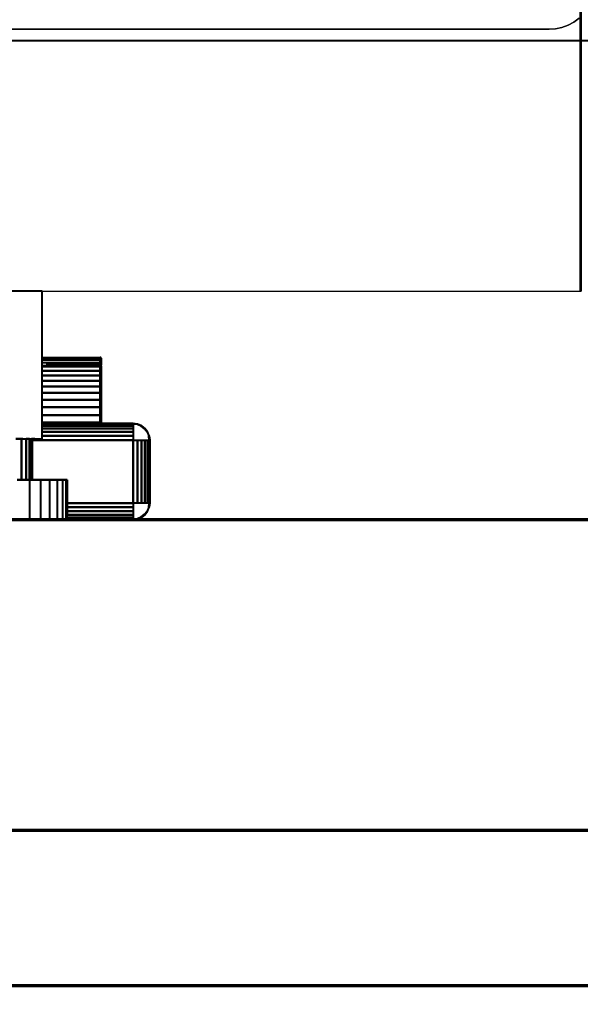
# Model space of a CAD drawing. Header units: centimetres. Extents: x -48696 to 156237, y -5617 to 29024.
# Drawn here: x 80971.49 to 80989.57, y 14740.36 to 14771.67 of the extents above; entities that cross this region are included whole.
import ezdxf

# ---------------------------------------------------------------- set-up
doc = ezdxf.new("R2010")
doc.units = ezdxf.units.CM
doc.layers.add('Moveis', color=1, linetype='Continuous', lineweight=9)
doc.layers.add('Parede Baixa', color=5, linetype='Continuous', lineweight=50)
doc.layers.add('Piso', color=55, linetype='Continuous')
doc.styles.add('Valéria', font='romantic.ttf', dxfattribs={"height": 10})
doc.dimstyles.new('Cota - 50', dxfattribs={"dimtxt": 10, "dimasz": 5, "dimexe": 10, "dimexo": 20, "dimgap": 5, "dimtad": 1, "dimtxsty": 'Valéria', "dimblk": 'DOT', "dimcen": 0, "dimclrd": 12, "dimclre": 12, "dimclrt": 2, "dimazin": 2, "dimtfac": 1, "dimtix": 1, "dimtmove": 0, "dimatfit": 3, "dimldrblk": 'DOT', "dimfxl": 1, "dimarcsym": 0})

# ---------------------------------------------------------------- blocks, each defined once
blk = doc.blocks.new('_Dot')
at = {"color": 0, "linetype": 'ByBlock', "lineweight": -2}
blk.add_line((-0.5, 0), (-1, 0), dxfattribs=at)
at = {"color": 0, "linetype": 'ByBlock', "const_width": 0.5}
blk.add_lwpolyline([(-0.25, 0, 1), (0.25, 0, 1)], format="xyb", close=True, dxfattribs=at)
blk = doc.blocks.new('*D1386')
at = {"color": 12, "lineweight": -2, "transparency": 16777216}
for p, q in [((80847.962, 14775.636), (80847.962, 14780.982)), ((81097.962, 14775.489), (81097.962, 14780.982)), ((81092.962, 14770.982), (80852.962, 14770.982))]:
    blk.add_line(p, q, dxfattribs=at)
at = {"layer": 'Defpoints', "color": 0, "transparency": 16777216}
for p in [(80847.962, 14770.982), (80847.962, 14755.636), (81097.962, 14755.489)]:
    blk.add_point(p, dxfattribs=at)
at = {"color": 12, "lineweight": -2, "transparency": 16777216, "xscale": 5, "yscale": 5, "zscale": 5, "rotation": 180}
blk.add_blockref('_Dot', (80847.962, 14770.982), dxfattribs=at)
at = {"color": 12, "lineweight": -2, "transparency": 16777216, "xscale": 5, "yscale": 5, "zscale": 5}
blk.add_blockref('_Dot', (81097.962, 14770.982), dxfattribs=at)
at = {"color": 2, "transparency": 16777216, "insert": (80972.962, 14781.174), "char_height": 10, "attachment_point": 5, "style": 'Valéria'}
blk.add_mtext('250', dxfattribs=at)

msp = doc.modelspace()

# ---------------------------------------------------------------- hatches: boundary and pattern name
at = {"layer": 'Piso'}
h = msp.add_hatch(dxfattribs=at)
h.set_pattern_fill('ANSI37', color=256, scale=13.333333, angle=-45)
h.set_pattern_definition([(360, (62677.845, -3837.59), (3e-14, 42.33333), []), (90, (62677.845, -3837.59), (-42.33333, 3e-14), [])])
edge = h.paths.add_edge_path()
edge.add_line((81011.18426, 14755.41958), (81011.05505, 14915.56005))
edge.add_line((81011.05505, 14915.56005), (80949.55517, 14915.63067))
edge.add_line((80949.55517, 14915.63067), (80949.55284, 14913.60255))
edge.add_line((80949.55284, 14913.60255), (80941.52877, 14913.61176))
edge.add_line((80941.52877, 14913.61176), (80941.55859, 14918.61173))
edge.add_line((80941.55859, 14918.61173), (80860.0586, 14918.65616))
edge.add_line((80860.0586, 14918.65616), (80859.5586, 14918.65673))
edge.add_line((80859.5586, 14918.65673), (80859.55516, 14915.65673))
edge.add_line((80859.55516, 14915.65673), (80862.55515, 14915.65329))
edge.add_line((80862.55515, 14915.65329), (80862.47191, 14843.15334))
edge.add_line((80862.47191, 14843.15334), (80865.9719, 14843.14932))
edge.add_line((80865.9719, 14843.14932), (80866.05884, 14846.17011))
edge.add_line((80866.05884, 14846.17011), (80871.70784, 14846.17011))
edge.add_line((80871.70784, 14846.17011), (80871.70784, 14838.18308))
edge.add_line((80871.70784, 14838.18308), (80871.23363, 14837.83797))
edge.add_line((80871.23363, 14837.83797), (80865.78543, 14837.83797))
edge.add_line((80865.78543, 14837.83797), (80865.96903, 14840.64932))
edge.add_line((80865.96903, 14840.64932), (80862.46903, 14840.64932))
edge.add_line((80862.46903, 14840.64932), (80862.55515, 14836.65329))
edge.add_line((80862.55515, 14836.65329), (80859.46444, 14836.65679))
edge.add_line((80859.46444, 14836.65679), (80859.46904, 14840.65678))
edge.add_line((80859.46904, 14840.65678), (80855.96904, 14840.6608))
edge.add_line((80855.96904, 14840.6608), (80855.97906, 14837.91937))
edge.add_line((80855.97906, 14837.91937), (80852.96617, 14838.16425))
edge.add_line((80852.96617, 14838.16425), (80850.33744, 14838.16425))
edge.add_line((80850.33744, 14838.16425), (80850.33744, 14845.89577))
edge.add_line((80850.33744, 14845.89577), (80852.97478, 14845.66424))
edge.add_line((80852.97478, 14845.66424), (80856.21928, 14845.66424))
edge.add_line((80856.21928, 14845.66424), (80855.97191, 14843.1608))
edge.add_line((80855.97191, 14843.1608), (80859.47191, 14843.15678))
edge.add_line((80859.47191, 14843.15678), (80859.55286, 14913.65673))
edge.add_line((80859.55286, 14913.65673), (80849.55287, 14913.66822))
edge.add_line((80849.55287, 14913.66822), (80849.55403, 14915.66398))
edge.add_line((80849.55403, 14915.66398), (80848.05516, 14915.66485))
edge.add_line((80848.05516, 14915.66485), (80848.0074, 14805.7387))
edge.add_line((80848.0074, 14805.7387), (80928.61248, 14805.69169))
edge.add_line((80928.61248, 14805.69169), (80928.61248, 14759.78992))
edge.add_line((80928.61248, 14759.78992), (80930.55502, 14759.87731))
edge.add_line((80930.55502, 14759.87731), (80931.29921, 14761.51204))
edge.add_line((80931.29921, 14761.51204), (80949.10312, 14761.28085))
edge.add_line((80949.10312, 14761.28085), (80949.05029, 14757.21187))
edge.add_line((80949.05029, 14757.21187), (80944.46573, 14758.21342))
edge.add_line((80944.46573, 14758.21342), (80932.94019, 14759.78992))
edge.add_line((80932.94019, 14759.78992), (80932.94019, 14755.58615))
edge.add_line((80932.94019, 14755.58615), (80963.7632, 14755.56818))
edge.add_line((80963.7632, 14755.56818), (80963.7632, 14759.978))
edge.add_line((80963.7632, 14759.978), (80966.04628, 14759.978))
edge.add_line((80966.04628, 14759.978), (80966.04628, 14762.92396))
edge.add_line((80966.04628, 14762.92396), (80950.63076, 14762.92396))
edge.add_line((80950.63076, 14762.92396), (80948.98564, 14814.56772))
edge.add_line((80948.98564, 14814.56772), (80954.2596, 14820.38921))
edge.add_line((80954.2596, 14820.38921), (80962.50856, 14822.14903))
edge.add_line((80962.50856, 14822.14903), (80988.33734, 14822.14903))
edge.add_line((80988.33734, 14822.14903), (80992.259, 14809.01709))
edge.add_line((80992.259, 14809.01709), (80989.58891, 14762.92396))
edge.add_line((80989.58891, 14762.92396), (80972.21973, 14762.92396))
edge.add_line((80972.21973, 14762.92396), (80972.31723, 14760.78732))
edge.add_line((80972.31723, 14760.78732), (80974.21123, 14760.76883))
edge.add_line((80974.21123, 14760.76883), (80974.19062, 14758.6573))
edge.add_line((80974.19062, 14758.6573), (80976.81968, 14758.63912))
edge.add_line((80976.81968, 14758.63912), (80976.02096, 14755.56103))
edge.add_line((80976.02096, 14755.56103), (80995.66502, 14755.54957))
edge.add_line((80995.66502, 14755.54957), (80995.66789, 14760.47984))
edge.add_line((80995.66789, 14760.47984), (80994.64805, 14760.48044))
edge.add_line((80994.64805, 14760.48044), (80995.23687, 14762.62289))
edge.add_line((80995.23687, 14762.62289), (81002.24752, 14765.30174))
edge.add_line((81002.24752, 14765.30174), (81009.28434, 14765.30174))
edge.add_line((81009.28434, 14765.30174), (81009.27865, 14755.54163))
edge.add_line((81009.27865, 14755.54163), (81011.18417, 14755.54052))

# ---------------------------------------------------------------- linework, layer by layer
at = {"layer": 'Moveis'}
for p, q in [((80989.54204, 14805.98092), (80989.54204, 14762.92396)), ((80989.34727, 14771.58202), (80989.16183, 14771.48354)), ((80989.34727, 14771.58202), (80989.51722, 14771.70533)), ((80951.89919, 14771.35355), (80988.54964, 14771.35355)), ((80988.7591, 14771.36818), (80988.54964, 14771.35355)), ((80988.7591, 14771.36818), (80988.9645, 14771.41179)), ((80988.9645, 14771.41179), (80989.16183, 14771.48354)), ((80950.58389, 14762.92396), (80989.58891, 14762.92396))]:
    msp.add_line(p, q, dxfattribs=at)
for points, invisible_edges in [([(80989.54204, 14762.92396), (80989.51722, 14771.70533), (80989.54204, 14805.98092)], 3), ([(80989.58891, 14762.92396), (80989.54204, 14805.98092), (80989.58891, 14805.98128)], 3), ([(80989.51722, 14771.70533), (80951.02469, 14771.63333), (80950.79181, 14771.83862)], 13), ([(80989.34727, 14771.58202), (80951.02469, 14771.63333), (80989.51722, 14771.70533)], 3), ([(80989.16183, 14771.48354), (80951.29471, 14771.48014), (80951.02469, 14771.63333)], 13), ([(80989.16183, 14771.48354), (80951.02469, 14771.63333), (80989.34727, 14771.58202)], 3), ([(80989.34727, 14771.58202), (80989.54204, 14762.92396), (80989.16183, 14771.48354)], 3), ([(80989.51722, 14771.70533), (80989.54204, 14762.92396), (80989.34727, 14771.58202)], 3), ([(80988.9645, 14771.41179), (80951.29471, 14771.48014), (80989.16183, 14771.48354)], 3), ([(80988.9645, 14771.41179), (80951.5904, 14771.38554), (80951.29471, 14771.48014)], 13), ([(80988.7591, 14771.36818), (80951.5904, 14771.38554), (80988.9645, 14771.41179)], 3), ([(80951.5904, 14771.38554), (80988.54964, 14771.35355), (80951.89919, 14771.35355)], 1), ([(80988.54964, 14771.35355), (80951.5904, 14771.38554), (80988.7591, 14771.36818)], 3), ([(80988.54964, 14771.35355), (80970.50487, 14763.81996), (80951.89919, 14771.35355)], 3), ([(80989.16183, 14771.48354), (80970.50487, 14763.81996), (80988.9645, 14771.41179)], 3), ([(80988.9645, 14771.41179), (80970.50487, 14763.81996), (80988.7591, 14771.36818)], 3), ([(80988.7591, 14771.36818), (80970.50487, 14763.81996), (80988.54964, 14771.35355)], 3)]:
    msp.add_3dface(points, dxfattribs=dict(at, invisible_edges=invisible_edges))
at = {"layer": 'Parede Baixa'}
for p, q in [((80847.96182, 14755.63572), (81313.18862, 14755.36437)), ((80343.58309, 14745.9299), (81313.18571, 14745.36437)), ((80343.58412, 14740.9299), (81313.18426, 14740.36437))]:
    msp.add_line(p, q, dxfattribs=at)
at = {"layer": 'Piso'}
for p, q in [((80972.21973, 14762.92396), (80967.95307, 14762.92396)), ((80972.21973, 14760.78732), (80972.21973, 14762.92396)), ((80972.21973, 14760.78732), (80972.27815, 14760.78732)), ((80972.21973, 14760.70901), (80972.21973, 14760.78732)), ((80972.21973, 14760.60969), (80972.21973, 14760.70901)), ((80972.21973, 14760.56238), (80972.21973, 14760.60969)), ((80972.27815, 14760.78732), (80972.3563, 14760.78732)), ((80972.3563, 14760.78732), (80972.38257, 14760.78732)), ((80972.38257, 14760.78732), (80974.08894, 14760.78732)), ((80972.38257, 14760.56238), (80972.38257, 14760.60969)), ((80974.08894, 14760.78732), (80974.09694, 14760.78611)), ((80974.08894, 14760.7598), (80974.08894, 14760.78732)), ((80974.08894, 14760.7598), (80974.09723, 14760.75969)), ((80974.10494, 14760.78319), (80974.09694, 14760.78611)), ((80974.09723, 14760.75969), (80974.10494, 14760.75936)), ((80974.11157, 14760.77829), (80974.10494, 14760.78319)), ((80974.10494, 14760.75936), (80974.11157, 14760.75883)), ((80974.11666, 14760.77191), (80974.11157, 14760.77829)), ((80974.11157, 14760.75883), (80974.11666, 14760.75815)), ((80974.11985, 14760.76447), (80974.11666, 14760.77191)), ((80974.11666, 14760.75815), (80974.12094, 14760.7565)), ((80974.12094, 14760.7565), (80974.11985, 14760.76447)), ((80974.12094, 14760.7565), (80974.12094, 14760.57796)), ((80972.21973, 14760.5563), (80972.21973, 14760.56238)), ((80972.21973, 14760.52953), (80972.21973, 14760.5563)), ((80972.21973, 14760.52953), (80972.27815, 14760.52953)), ((80972.21973, 14760.49273), (80972.21973, 14760.52953)), ((80972.21973, 14760.35816), (80972.21973, 14760.49273)), ((80972.21973, 14760.20607), (80972.21973, 14760.35816)), ((80972.27815, 14760.52953), (80972.3563, 14760.52953)), ((80972.3563, 14760.52953), (80972.38257, 14760.52953)), ((80972.38257, 14760.52953), (80972.38257, 14760.5563)), ((80972.38257, 14760.52953), (80974.08894, 14760.52953)), ((80974.08894, 14760.5667), (80974.09723, 14760.56788)), ((80974.08894, 14760.56238), (80974.08894, 14760.5667)), ((80974.08894, 14760.5563), (80974.08894, 14760.56238)), ((80974.08894, 14760.52953), (80974.08894, 14760.5563)), ((80974.09723, 14760.53226), (80974.08894, 14760.52953)), ((80974.09723, 14760.52843), (80974.08894, 14760.52953)), ((80974.08894, 14760.50176), (80974.09723, 14760.5016)), ((80974.09723, 14760.56788), (80974.10494, 14760.56465)), ((80974.10494, 14760.53272), (80974.09723, 14760.53226)), ((80974.10494, 14760.5252), (80974.09723, 14760.52843)), ((80974.09723, 14760.5016), (80974.10494, 14760.50115)), ((80974.10494, 14760.56465), (80974.11157, 14760.55952)), ((80974.11157, 14760.53344), (80974.10494, 14760.53272)), ((80974.11157, 14760.52006), (80974.10494, 14760.5252)), ((80974.10494, 14760.50115), (80974.11157, 14760.50043)), ((80974.11157, 14760.55952), (80974.11666, 14760.55282)), ((80974.11666, 14760.53439), (80974.11157, 14760.53344)), ((80974.11666, 14760.51337), (80974.11157, 14760.52006)), ((80974.11157, 14760.50043), (80974.11666, 14760.49948)), ((80974.11666, 14760.55282), (80974.12094, 14760.57796)), ((80974.11666, 14760.55282), (80974.11985, 14760.54503)), ((80974.12094, 14760.53666), (80974.11666, 14760.53439)), ((80974.11666, 14760.51337), (80974.11666, 14760.53439)), ((80974.11985, 14760.50557), (80974.11666, 14760.51337)), ((80974.11666, 14760.49948), (80974.11985, 14760.50557)), ((80974.11666, 14760.49948), (80974.12094, 14760.49721)), ((80974.11985, 14760.54503), (80974.12094, 14760.53666)), ((80974.12094, 14758.69033), (80974.12094, 14760.49721)), ((80972.21973, 14760.0365), (80972.21973, 14760.20607)), ((80972.21973, 14759.84956), (80972.21973, 14760.0365)), ((80972.21973, 14759.64531), (80972.21973, 14759.84956)), ((80972.21973, 14759.42385), (80972.21973, 14759.64531)), ((80972.21973, 14759.18529), (80972.21973, 14759.42385)), ((80972.21973, 14758.92973), (80972.21973, 14759.18529)), ((80972.21973, 14758.6893), (80972.21973, 14758.92973)), ((80972.21973, 14758.6733), (80972.21973, 14758.6893)), ((80972.21973, 14758.66667), (80972.21973, 14758.6733)), ((80972.21973, 14758.6573), (80972.21973, 14758.66667)), ((80972.21973, 14758.6573), (80972.27815, 14758.6573)), ((80972.21973, 14758.63912), (80972.21973, 14758.6573)), ((80972.21973, 14758.58584), (80972.21973, 14758.63912)), ((80972.21973, 14758.50109), (80972.21973, 14758.58584)), ((80972.21973, 14758.39063), (80972.21973, 14758.50109)), ((80972.27815, 14758.6573), (80972.3563, 14758.6573)), ((80972.3563, 14758.6573), (80972.38257, 14758.6573)), ((80972.38257, 14758.6733), (80972.38257, 14758.6893)), ((80972.38257, 14758.6573), (80972.38257, 14758.66667)), ((80972.38257, 14758.6573), (80974.08894, 14758.66158)), ((80972.38257, 14758.63912), (80972.38257, 14758.6573)), ((80972.38257, 14758.6573), (80974.08894, 14758.6573)), ((80974.08894, 14758.6733), (80974.08894, 14758.6893)), ((80974.08894, 14758.6893), (80974.11666, 14758.6893)), ((80974.09723, 14758.67436), (80974.08894, 14758.6733)), ((80974.08894, 14758.66667), (80974.08894, 14758.6733)), ((80974.08894, 14758.66667), (80974.08894, 14758.66158)), ((80974.08894, 14758.66158), (80974.09723, 14758.66267)), ((80974.08894, 14758.66158), (80974.08894, 14758.6573)), ((80974.08894, 14758.6573), (80974.09723, 14758.65839)), ((80974.09723, 14758.67436), (80974.09723, 14758.66267)), ((80974.09723, 14758.66267), (80974.10494, 14758.66158)), ((80974.09723, 14758.65839), (80974.10494, 14758.66158)), ((80974.10494, 14758.66158), (80974.11157, 14758.66667)), ((80974.10494, 14758.66158), (80974.12094, 14758.6573)), ((80974.11157, 14758.66667), (80974.11666, 14758.6733)), ((80974.11666, 14758.6893), (80974.12094, 14758.69033)), ((80974.11666, 14758.6733), (80974.11985, 14758.68101)), ((80974.11985, 14758.68101), (80974.12094, 14758.69033)), ((80974.12094, 14758.63912), (80974.12094, 14758.6573)), ((80974.12094, 14758.6573), (80974.33428, 14758.6573)), ((80974.33428, 14758.6573), (80974.33428, 14758.63912)), ((80975.15307, 14758.6573), (80974.33428, 14758.6573)), ((80975.15307, 14758.6573), (80975.2911, 14758.63912)), ((80975.2911, 14758.63912), (80975.41973, 14758.58584)), ((80975.41973, 14758.58584), (80975.53019, 14758.50109)), ((80975.53019, 14758.50109), (80975.61495, 14758.39063)), ((80971.36862, 14758.16663), (80971.55342, 14758.16663)), ((80971.55342, 14758.16663), (80971.59489, 14758.16663)), ((80971.59489, 14758.16663), (80971.70209, 14758.16663)), ((80971.70209, 14758.16663), (80971.81098, 14758.16663)), ((80971.81098, 14758.16663), (80971.87741, 14758.16663)), ((80971.87741, 14758.16663), (80971.89973, 14758.16663)), ((80971.89973, 14758.12396), (80971.89973, 14758.16663)), ((80971.89973, 14758.16663), (80971.98721, 14758.16663)), ((80971.89973, 14756.84396), (80971.89973, 14758.12396)), ((80971.98721, 14758.16663), (80972.11532, 14758.16663)), ((80972.11532, 14758.16663), (80972.19347, 14758.16663)), ((80972.19347, 14758.16663), (80972.21973, 14758.16663)), ((80972.21973, 14758.262), (80972.21973, 14758.39063)), ((80972.21973, 14758.16663), (80972.21973, 14758.262)), ((80975.66823, 14758.262), (80975.61495, 14758.39063)), ((80975.66823, 14758.262), (80975.6864, 14758.12396)), ((80975.6864, 14758.12396), (80975.6864, 14756.0973)), ((80971.55342, 14756.84396), (80971.4181, 14756.84396)), ((80971.70209, 14756.84396), (80971.55342, 14756.84396)), ((80971.81098, 14756.84396), (80971.70209, 14756.84396)), ((80971.87741, 14756.84396), (80971.81098, 14756.84396)), ((80971.89973, 14756.84396), (80971.87741, 14756.84396)), ((80972.16058, 14756.84396), (80971.89973, 14756.84396)), ((80972.45951, 14756.84396), (80972.16058, 14756.84396)), ((80972.70002, 14756.84396), (80972.45951, 14756.84396)), ((80972.87616, 14756.84396), (80972.70002, 14756.84396)), ((80972.98362, 14756.84396), (80972.87616, 14756.84396)), ((80973.01973, 14756.84396), (80972.98362, 14756.84396)), ((80973.01973, 14756.0973), (80973.01973, 14756.84396)), ((80973.01973, 14755.95926), (80973.01973, 14756.0973)), ((80973.01973, 14755.83063), (80973.01973, 14755.95926)), ((80975.61495, 14755.83063), (80975.66823, 14755.95926)), ((80975.66823, 14755.95926), (80975.6864, 14756.0973)), ((80973.01973, 14755.72017), (80973.01973, 14755.83063)), ((80975.2911, 14755.58214), (80975.41973, 14755.63542)), ((80975.41973, 14755.63542), (80975.53019, 14755.72017)), ((80975.53019, 14755.72017), (80975.61495, 14755.83063))]:
    msp.add_line(p, q, dxfattribs=at)
for points, invisible_edges in [([(80971.36862, 14758.16663), (80971.34034, 14763.60663), (80971.55342, 14758.16663)], 3), ([(80971.55342, 14758.16663), (80971.34034, 14763.60663), (80971.59489, 14758.16663)], 3), ([(80971.70209, 14758.16663), (80971.59489, 14763.60663), (80971.81098, 14758.16663)], 3), ([(80971.87741, 14758.16663), (80971.8123, 14763.60663), (80971.89973, 14758.16663)], 3), ([(80971.89973, 14758.16663), (80971.8123, 14763.60663), (80971.98721, 14758.16663)], 3), ([(80994.324, 14761.04074), (80974.09694, 14760.78611), (80974.08894, 14760.78732)], 13), ([(80994.324, 14761.04074), (80974.09694, 14760.78611), (80974.08894, 14760.78732)], 13), ([(80994.324, 14761.04074), (80974.09694, 14760.78611), (80974.08894, 14760.78732)], 13), ([(80994.324, 14761.04074), (80974.09694, 14760.78611), (80974.08894, 14760.78732)], 13), ([(80994.324, 14761.04074), (80974.09694, 14760.78611), (80974.08894, 14760.78732)], 13), ([(80994.324, 14761.04074), (80974.10494, 14760.78319), (80974.09694, 14760.78611)], 13), ([(80994.324, 14761.04074), (80974.10494, 14760.78319), (80974.09694, 14760.78611)], 13), ([(80994.324, 14761.04074), (80974.10494, 14760.78319), (80974.09694, 14760.78611)], 13), ([(80994.324, 14761.04074), (80974.10494, 14760.78319), (80974.09694, 14760.78611)], 13), ([(80994.324, 14761.04074), (80974.10494, 14760.78319), (80974.09694, 14760.78611)], 13), ([(80972.21973, 14760.78732), (80974.08894, 14760.70901), (80972.21973, 14760.70901)], 1), ([(80974.08894, 14760.70901), (80972.21973, 14760.78732), (80974.08894, 14760.7598)], 3), ([(80974.08894, 14760.7598), (80972.21973, 14760.78732), (80974.08894, 14760.78732)], 3), ([(80974.08894, 14760.78732), (80972.21973, 14760.78732), (80972.27815, 14760.78732)], 13), ([(80972.21973, 14760.70901), (80972.27815, 14760.60969), (80972.21973, 14760.60969)], 1), ([(80972.27815, 14760.60969), (80972.21973, 14760.70901), (80972.3563, 14760.60969)], 3), ([(80972.3563, 14760.60969), (80972.21973, 14760.70901), (80972.38257, 14760.60969)], 3), ([(80972.38257, 14760.60969), (80972.21973, 14760.70901), (80974.08894, 14760.60969)], 3), ([(80974.08894, 14760.60969), (80972.21973, 14760.70901), (80974.08894, 14760.70901)], 1), ([(80974.08894, 14760.78732), (80972.27815, 14760.78732), (80972.3563, 14760.78732)], 13), ([(80974.08894, 14760.78732), (80972.3563, 14760.78732), (80972.38257, 14760.78732)], 1), ([(80972.38257, 14760.60969), (80974.08894, 14760.56238), (80972.38257, 14760.56238)], 1), ([(80974.08894, 14760.56238), (80972.38257, 14760.60969), (80974.08894, 14760.5667)], 3), ([(80974.08894, 14760.5667), (80972.38257, 14760.60969), (80974.09723, 14760.56788)], 3), ([(80974.12094, 14760.57796), (80972.38257, 14760.60969), (80974.08894, 14760.60969)], 13), ([(80974.12094, 14760.7565), (80974.08894, 14760.70901), (80974.08894, 14760.7598)], 13), ([(80974.12094, 14760.7565), (80974.08894, 14760.7598), (80974.11666, 14760.75815)], 3), ([(80974.11666, 14760.75815), (80974.08894, 14760.7598), (80974.11157, 14760.75883)], 3), ([(80974.11157, 14760.75883), (80974.08894, 14760.7598), (80974.10494, 14760.75936)], 3), ([(80974.10494, 14760.75936), (80974.08894, 14760.7598), (80974.09723, 14760.75969)], 1), ([(80974.12094, 14760.57796), (80974.08894, 14760.60969), (80974.12094, 14760.7565)], 3), ([(80974.12094, 14760.7565), (80974.08894, 14760.60969), (80974.08894, 14760.70901)], 13), ([(80994.37399, 14760.78204), (80974.11157, 14760.77829), (80974.10494, 14760.78319)], 13), ([(80994.37399, 14760.78204), (80974.11157, 14760.77829), (80974.10494, 14760.78319)], 13), ([(80994.37399, 14760.78204), (80974.11157, 14760.77829), (80974.10494, 14760.78319)], 13), ([(80994.37399, 14760.78204), (80974.11157, 14760.77829), (80974.10494, 14760.78319)], 13), ([(80994.37399, 14760.78204), (80974.11157, 14760.77829), (80974.10494, 14760.78319)], 13), ([(80994.37399, 14760.78204), (80974.11666, 14760.77191), (80974.11157, 14760.77829)], 13), ([(80994.37399, 14760.78204), (80974.11666, 14760.77191), (80974.11157, 14760.77829)], 13), ([(80994.37399, 14760.78204), (80974.11666, 14760.77191), (80974.11157, 14760.77829)], 13), ([(80994.37399, 14760.78204), (80974.11666, 14760.77191), (80974.11157, 14760.77829)], 13), ([(80994.37399, 14760.78204), (80974.11666, 14760.77191), (80974.11157, 14760.77829)], 13), ([(80994.37399, 14760.78204), (80974.11985, 14760.76447), (80974.11666, 14760.77191)], 13), ([(80994.37399, 14760.78204), (80974.11985, 14760.76447), (80974.11666, 14760.77191)], 13), ([(80994.37399, 14760.78204), (80974.11985, 14760.76447), (80974.11666, 14760.77191)], 13), ([(80994.37399, 14760.78204), (80974.11985, 14760.76447), (80974.11666, 14760.77191)], 13), ([(80994.37399, 14760.78204), (80974.11985, 14760.76447), (80974.11666, 14760.77191)], 13), ([(80994.37399, 14760.78204), (80974.12094, 14760.7565), (80974.11985, 14760.76447)], 13), ([(80994.37399, 14760.78204), (80974.12094, 14760.7565), (80974.11985, 14760.76447)], 13), ([(80994.37399, 14760.78204), (80974.12094, 14760.7565), (80974.11985, 14760.76447)], 13), ([(80994.37399, 14760.78204), (80974.12094, 14760.7565), (80974.11985, 14760.76447)], 13), ([(80994.37399, 14760.78204), (80974.12094, 14760.7565), (80974.11985, 14760.76447)], 13), ([(80994.37399, 14760.78204), (80974.12094, 14760.57796), (80974.12094, 14760.7565)], 13), ([(80994.37399, 14760.78204), (80974.12094, 14760.57796), (80974.12094, 14760.7565)], 13), ([(80994.37399, 14760.78204), (80974.12094, 14760.57796), (80974.12094, 14760.7565)], 13), ([(80994.37399, 14760.78204), (80974.12094, 14760.57796), (80974.12094, 14760.7565)], 13), ([(80994.37399, 14760.78204), (80974.12094, 14760.57796), (80974.12094, 14760.7565)], 13), ([(80972.21973, 14760.52953), (80974.08894, 14760.49273), (80972.21973, 14760.49273)], 1), ([(80974.08894, 14760.49273), (80972.21973, 14760.52953), (80974.08894, 14760.50176)], 3), ([(80974.08894, 14760.50176), (80972.21973, 14760.52953), (80974.08894, 14760.52953)], 3), ([(80974.08894, 14760.52953), (80972.21973, 14760.52953), (80972.27815, 14760.52953)], 13), ([(80972.21973, 14760.49273), (80974.08894, 14760.35816), (80972.21973, 14760.35816)], 1), ([(80974.08894, 14760.35816), (80972.21973, 14760.49273), (80974.08894, 14760.49273)], 1), ([(80972.21973, 14760.35816), (80974.08894, 14760.20607), (80972.21973, 14760.20607)], 1), ([(80974.08894, 14760.20607), (80972.21973, 14760.35816), (80974.08894, 14760.35816)], 1), ([(80974.08894, 14760.52953), (80972.27815, 14760.52953), (80972.3563, 14760.52953)], 13), ([(80974.08894, 14760.52953), (80972.3563, 14760.52953), (80972.38257, 14760.52953)], 1), ([(80972.38257, 14760.5563), (80974.08894, 14760.52953), (80972.38257, 14760.52953)], 1), ([(80974.08894, 14760.52953), (80972.38257, 14760.5563), (80974.08894, 14760.5563)], 1), ([(80974.12094, 14760.49721), (80974.08894, 14760.49273), (80974.08894, 14760.50176)], 13), ([(80974.12094, 14760.49721), (80974.08894, 14760.50176), (80974.11666, 14760.49948)], 3), ([(80974.11666, 14760.49948), (80974.08894, 14760.50176), (80974.11157, 14760.50043)], 3), ([(80974.11157, 14760.50043), (80974.08894, 14760.50176), (80974.10494, 14760.50115)], 3), ([(80974.10494, 14760.50115), (80974.08894, 14760.50176), (80974.09723, 14760.5016)], 1), ([(80974.12094, 14758.69033), (80974.08894, 14758.92973), (80974.12094, 14760.49721)], 3), ([(80974.12094, 14760.49721), (80974.08894, 14758.92973), (80974.08894, 14759.18529)], 13), ([(80974.12094, 14760.49721), (80974.08894, 14759.18529), (80974.08894, 14759.42385)], 13), ([(80974.12094, 14760.49721), (80974.08894, 14759.42385), (80974.08894, 14759.64531)], 13), ([(80974.12094, 14760.49721), (80974.08894, 14759.64531), (80974.08894, 14759.84956)], 13), ([(80974.12094, 14760.49721), (80974.08894, 14759.84956), (80974.08894, 14760.0365)], 13), ([(80974.12094, 14760.49721), (80974.08894, 14760.0365), (80974.08894, 14760.20607)], 13), ([(80974.12094, 14760.49721), (80974.08894, 14760.20607), (80974.08894, 14760.35816)], 13), ([(80974.12094, 14760.49721), (80974.08894, 14760.35816), (80974.08894, 14760.49273)], 13), ([(80974.12094, 14760.57796), (80974.10494, 14760.56465), (80974.09723, 14760.56788)], 13), ([(80974.12094, 14760.57796), (80974.11157, 14760.55952), (80974.10494, 14760.56465)], 13), ([(80974.11157, 14760.55952), (80974.12094, 14760.57796), (80974.11666, 14760.55282)], 1), ([(80994.42185, 14760.56459), (80974.11666, 14760.55282), (80974.12094, 14760.57796)], 13), ([(80994.42185, 14760.56459), (80974.11666, 14760.55282), (80974.12094, 14760.57796)], 13), ([(80994.42185, 14760.56459), (80974.11666, 14760.55282), (80974.12094, 14760.57796)], 13), ([(80994.42185, 14760.56459), (80974.11666, 14760.55282), (80974.12094, 14760.57796)], 13), ([(80994.42185, 14760.56459), (80974.11666, 14760.55282), (80974.12094, 14760.57796)], 13), ([(80994.42185, 14760.56459), (80974.12094, 14760.49721), (80974.11666, 14760.49948)], 13), ([(80994.42185, 14760.56459), (80974.11666, 14760.49948), (80974.11985, 14760.50557)], 13), ([(80994.42185, 14760.56459), (80974.11985, 14760.50557), (80974.11666, 14760.51337)], 13), ([(80994.42185, 14760.56459), (80974.11666, 14760.51337), (80974.11666, 14760.53439)], 13), ([(80994.42185, 14760.56459), (80974.11666, 14760.53439), (80974.12094, 14760.53666)], 13), ([(80994.42185, 14760.56459), (80974.11985, 14760.54503), (80974.11666, 14760.55282)], 13), ([(80994.42185, 14760.56459), (80974.12094, 14760.49721), (80974.11666, 14760.49948)], 13), ([(80994.42185, 14760.56459), (80974.11666, 14760.49948), (80974.11985, 14760.50557)], 13), ([(80994.42185, 14760.56459), (80974.11985, 14760.50557), (80974.11666, 14760.51337)], 13), ([(80994.42185, 14760.56459), (80974.11666, 14760.51337), (80974.11666, 14760.53439)], 13), ([(80994.42185, 14760.56459), (80974.11666, 14760.53439), (80974.12094, 14760.53666)], 13), ([(80994.42185, 14760.56459), (80974.11985, 14760.54503), (80974.11666, 14760.55282)], 13), ([(80994.42185, 14760.56459), (80974.12094, 14760.49721), (80974.11666, 14760.49948)], 13), ([(80994.42185, 14760.56459), (80974.11666, 14760.49948), (80974.11985, 14760.50557)], 13), ([(80994.42185, 14760.56459), (80974.11985, 14760.50557), (80974.11666, 14760.51337)], 13), ([(80994.42185, 14760.56459), (80974.11666, 14760.51337), (80974.11666, 14760.53439)], 13), ([(80994.42185, 14760.56459), (80974.11666, 14760.53439), (80974.12094, 14760.53666)], 13), ([(80994.42185, 14760.56459), (80974.11985, 14760.54503), (80974.11666, 14760.55282)], 13), ([(80994.42185, 14760.56459), (80974.12094, 14760.49721), (80974.11666, 14760.49948)], 13), ([(80994.42185, 14760.56459), (80974.11666, 14760.49948), (80974.11985, 14760.50557)], 13), ([(80994.42185, 14760.56459), (80974.11985, 14760.50557), (80974.11666, 14760.51337)], 13), ([(80994.42185, 14760.56459), (80974.11666, 14760.51337), (80974.11666, 14760.53439)], 13), ([(80994.42185, 14760.56459), (80974.11666, 14760.53439), (80974.12094, 14760.53666)], 13), ([(80994.42185, 14760.56459), (80974.11985, 14760.54503), (80974.11666, 14760.55282)], 13), ([(80994.42185, 14760.56459), (80974.12094, 14760.49721), (80974.11666, 14760.49948)], 13), ([(80994.42185, 14760.56459), (80974.11666, 14760.49948), (80974.11985, 14760.50557)], 13), ([(80994.42185, 14760.56459), (80974.11985, 14760.50557), (80974.11666, 14760.51337)], 13), ([(80994.42185, 14760.56459), (80974.11666, 14760.51337), (80974.11666, 14760.53439)], 13), ([(80994.42185, 14760.56459), (80974.11666, 14760.53439), (80974.12094, 14760.53666)], 13), ([(80994.42185, 14760.56459), (80974.11985, 14760.54503), (80974.11666, 14760.55282)], 13), ([(80994.42185, 14760.56459), (80974.12094, 14760.53666), (80974.11985, 14760.54503)], 13), ([(80994.42185, 14760.56459), (80974.12094, 14760.53666), (80974.11985, 14760.54503)], 13), ([(80994.42185, 14760.56459), (80974.12094, 14760.53666), (80974.11985, 14760.54503)], 13), ([(80994.42185, 14760.56459), (80974.12094, 14760.53666), (80974.11985, 14760.54503)], 13), ([(80994.42185, 14760.56459), (80974.12094, 14760.53666), (80974.11985, 14760.54503)], 13), ([(80994.56413, 14759.03529), (80974.12094, 14758.69033), (80974.12094, 14760.49721)], 13), ([(80994.56413, 14759.03529), (80974.12094, 14758.69033), (80974.12094, 14760.49721)], 13), ([(80994.56413, 14759.03529), (80974.12094, 14758.69033), (80974.12094, 14760.49721)], 13), ([(80994.56413, 14759.03529), (80974.12094, 14758.69033), (80974.12094, 14760.49721)], 13), ([(80994.56413, 14759.03529), (80974.12094, 14758.69033), (80974.12094, 14760.49721)], 13), ([(80972.21973, 14760.20607), (80974.08894, 14760.0365), (80972.21973, 14760.0365)], 1), ([(80974.08894, 14760.0365), (80972.21973, 14760.20607), (80974.08894, 14760.20607)], 1), ([(80972.21973, 14760.0365), (80974.08894, 14759.84956), (80972.21973, 14759.84956)], 1), ([(80974.08894, 14759.84956), (80972.21973, 14760.0365), (80974.08894, 14760.0365)], 1), ([(80972.21973, 14759.84956), (80974.08894, 14759.64531), (80972.21973, 14759.64531)], 1), ([(80974.08894, 14759.64531), (80972.21973, 14759.84956), (80974.08894, 14759.84956)], 1), ([(80972.21973, 14759.64531), (80974.08894, 14759.42385), (80972.21973, 14759.42385)], 1), ([(80974.08894, 14759.42385), (80972.21973, 14759.64531), (80974.08894, 14759.64531)], 1), ([(80972.21973, 14759.42385), (80974.08894, 14759.18529), (80972.21973, 14759.18529)], 1), ([(80974.08894, 14759.18529), (80972.21973, 14759.42385), (80974.08894, 14759.42385)], 1), ([(80972.21973, 14759.18529), (80974.08894, 14758.92973), (80972.21973, 14758.92973)], 1), ([(80974.08894, 14758.92973), (80972.21973, 14759.18529), (80974.08894, 14759.18529)], 1), ([(80994.56413, 14759.03529), (80974.10494, 14758.66158), (80974.11157, 14758.66667)], 13), ([(80994.56413, 14759.03529), (80974.10494, 14758.66158), (80974.11157, 14758.66667)], 13), ([(80994.56413, 14759.03529), (80974.10494, 14758.66158), (80974.11157, 14758.66667)], 13), ([(80994.56413, 14759.03529), (80974.10494, 14758.66158), (80974.11157, 14758.66667)], 13), ([(80994.56413, 14759.03529), (80974.10494, 14758.66158), (80974.11157, 14758.66667)], 13), ([(80994.56413, 14759.03529), (80974.11157, 14758.66667), (80974.11666, 14758.6733)], 13), ([(80994.56413, 14759.03529), (80974.11157, 14758.66667), (80974.11666, 14758.6733)], 13), ([(80994.56413, 14759.03529), (80974.11157, 14758.66667), (80974.11666, 14758.6733)], 13), ([(80994.56413, 14759.03529), (80974.11157, 14758.66667), (80974.11666, 14758.6733)], 13), ([(80994.56413, 14759.03529), (80974.11157, 14758.66667), (80974.11666, 14758.6733)], 13), ([(80994.56413, 14759.03529), (80974.11666, 14758.6733), (80974.11985, 14758.68101)], 13), ([(80994.56413, 14759.03529), (80974.11666, 14758.6733), (80974.11985, 14758.68101)], 13), ([(80994.56413, 14759.03529), (80974.11666, 14758.6733), (80974.11985, 14758.68101)], 13), ([(80994.56413, 14759.03529), (80974.11666, 14758.6733), (80974.11985, 14758.68101)], 13), ([(80994.56413, 14759.03529), (80974.11666, 14758.6733), (80974.11985, 14758.68101)], 13), ([(80994.56413, 14759.03529), (80974.11985, 14758.68101), (80974.12094, 14758.69033)], 13), ([(80994.56413, 14759.03529), (80974.11985, 14758.68101), (80974.12094, 14758.69033)], 13), ([(80994.56413, 14759.03529), (80974.11985, 14758.68101), (80974.12094, 14758.69033)], 13), ([(80994.56413, 14759.03529), (80974.11985, 14758.68101), (80974.12094, 14758.69033)], 13), ([(80994.56413, 14759.03529), (80974.11985, 14758.68101), (80974.12094, 14758.69033)], 13), ([(80994.56413, 14759.03529), (80975.2911, 14758.63912), (80975.15307, 14758.6573)], 13), ([(80994.56413, 14759.03529), (80975.2911, 14758.63912), (80975.15307, 14758.6573)], 13), ([(80994.56413, 14759.03529), (80975.2911, 14758.63912), (80975.15307, 14758.6573)], 13), ([(80994.56413, 14759.03529), (80975.2911, 14758.63912), (80975.15307, 14758.6573)], 13), ([(80994.56413, 14759.03529), (80975.2911, 14758.63912), (80975.15307, 14758.6573)], 13), ([(80994.56413, 14759.03529), (80975.41973, 14758.58584), (80975.2911, 14758.63912)], 13), ([(80994.56413, 14759.03529), (80975.41973, 14758.58584), (80975.2911, 14758.63912)], 13), ([(80994.56413, 14759.03529), (80975.41973, 14758.58584), (80975.2911, 14758.63912)], 13), ([(80994.56413, 14759.03529), (80975.41973, 14758.58584), (80975.2911, 14758.63912)], 13), ([(80994.56413, 14759.03529), (80975.41973, 14758.58584), (80975.2911, 14758.63912)], 13), ([(80994.56413, 14759.03529), (80975.41973, 14755.63542), (80975.53019, 14755.72017)], 13), ([(80994.56413, 14759.03529), (80975.53019, 14758.50109), (80975.41973, 14758.58584)], 13), ([(80994.56413, 14759.03529), (80975.41973, 14755.63542), (80975.53019, 14755.72017)], 13), ([(80994.56413, 14759.03529), (80975.53019, 14758.50109), (80975.41973, 14758.58584)], 13), ([(80994.56413, 14759.03529), (80975.41973, 14755.63542), (80975.53019, 14755.72017)], 13), ([(80994.56413, 14759.03529), (80975.53019, 14758.50109), (80975.41973, 14758.58584)], 13), ([(80994.56413, 14759.03529), (80975.41973, 14755.63542), (80975.53019, 14755.72017)], 13), ([(80994.56413, 14759.03529), (80975.53019, 14758.50109), (80975.41973, 14758.58584)], 13), ([(80994.56413, 14759.03529), (80975.41973, 14755.63542), (80975.53019, 14755.72017)], 13), ([(80994.56413, 14759.03529), (80975.53019, 14758.50109), (80975.41973, 14758.58584)], 13), ([(80994.56413, 14759.03529), (80975.53019, 14755.72017), (80975.61495, 14755.83063)], 13), ([(80994.56413, 14759.03529), (80975.61495, 14758.39063), (80975.53019, 14758.50109)], 13), ([(80994.56413, 14759.03529), (80975.53019, 14755.72017), (80975.61495, 14755.83063)], 13), ([(80994.56413, 14759.03529), (80975.61495, 14758.39063), (80975.53019, 14758.50109)], 13), ([(80994.56413, 14759.03529), (80975.53019, 14755.72017), (80975.61495, 14755.83063)], 13), ([(80994.56413, 14759.03529), (80975.61495, 14758.39063), (80975.53019, 14758.50109)], 13), ([(80994.56413, 14759.03529), (80975.53019, 14755.72017), (80975.61495, 14755.83063)], 13), ([(80994.56413, 14759.03529), (80975.61495, 14758.39063), (80975.53019, 14758.50109)], 13), ([(80994.56413, 14759.03529), (80975.53019, 14755.72017), (80975.61495, 14755.83063)], 13), ([(80994.56413, 14759.03529), (80975.61495, 14758.39063), (80975.53019, 14758.50109)], 13), ([(80994.56413, 14759.03529), (80975.61495, 14755.83063), (80975.66823, 14755.95926)], 13), ([(80994.56413, 14759.03529), (80975.66823, 14758.262), (80975.61495, 14758.39063)], 13), ([(80994.56413, 14759.03529), (80975.61495, 14755.83063), (80975.66823, 14755.95926)], 13), ([(80994.56413, 14759.03529), (80975.66823, 14758.262), (80975.61495, 14758.39063)], 13), ([(80994.56413, 14759.03529), (80975.61495, 14755.83063), (80975.66823, 14755.95926)], 13), ([(80994.56413, 14759.03529), (80975.66823, 14758.262), (80975.61495, 14758.39063)], 13), ([(80994.56413, 14759.03529), (80975.61495, 14755.83063), (80975.66823, 14755.95926)], 13), ([(80994.56413, 14759.03529), (80975.66823, 14758.262), (80975.61495, 14758.39063)], 13), ([(80994.56413, 14759.03529), (80975.61495, 14755.83063), (80975.66823, 14755.95926)], 13), ([(80994.56413, 14759.03529), (80975.66823, 14758.262), (80975.61495, 14758.39063)], 13), ([(80994.56413, 14759.03529), (80975.66823, 14755.95926), (80975.6864, 14756.0973)], 13), ([(80994.56413, 14759.03529), (80975.6864, 14758.12396), (80975.66823, 14758.262)], 13), ([(80994.56413, 14759.03529), (80975.66823, 14755.95926), (80975.6864, 14756.0973)], 13), ([(80994.56413, 14759.03529), (80975.6864, 14758.12396), (80975.66823, 14758.262)], 13), ([(80994.56413, 14759.03529), (80975.66823, 14755.95926), (80975.6864, 14756.0973)], 13), ([(80994.56413, 14759.03529), (80975.6864, 14758.12396), (80975.66823, 14758.262)], 13), ([(80994.56413, 14759.03529), (80975.66823, 14755.95926), (80975.6864, 14756.0973)], 13), ([(80994.56413, 14759.03529), (80975.6864, 14758.12396), (80975.66823, 14758.262)], 13), ([(80994.56413, 14759.03529), (80975.66823, 14755.95926), (80975.6864, 14756.0973)], 13), ([(80994.56413, 14759.03529), (80975.6864, 14758.12396), (80975.66823, 14758.262)], 13), ([(80994.56413, 14759.03529), (80975.6864, 14756.0973), (80975.6864, 14758.12396)], 13), ([(80994.56413, 14759.03529), (80975.6864, 14756.0973), (80975.6864, 14758.12396)], 13), ([(80994.56413, 14759.03529), (80975.6864, 14756.0973), (80975.6864, 14758.12396)], 13), ([(80994.56413, 14759.03529), (80975.6864, 14756.0973), (80975.6864, 14758.12396)], 13), ([(80994.56413, 14759.03529), (80975.6864, 14756.0973), (80975.6864, 14758.12396)], 13), ([(80972.21973, 14758.92973), (80972.27815, 14758.6893), (80972.21973, 14758.6893)], 1), ([(80972.27815, 14758.6893), (80972.21973, 14758.92973), (80972.3563, 14758.6893)], 3), ([(80972.3563, 14758.6893), (80972.21973, 14758.92973), (80972.38257, 14758.6893)], 3), ([(80972.38257, 14758.6893), (80972.21973, 14758.92973), (80974.08894, 14758.6893)], 3), ([(80974.08894, 14758.6893), (80972.21973, 14758.92973), (80974.08894, 14758.92973)], 1), ([(80974.08894, 14758.92973), (80974.11666, 14758.6893), (80974.08894, 14758.6893)], 1), ([(80974.11666, 14758.6893), (80974.08894, 14758.92973), (80974.12094, 14758.69033)], 3), ([(80972.21973, 14758.63912), (80975.15307, 14758.58584), (80972.21973, 14758.58584)], 1), ([(80975.15307, 14758.58584), (80972.21973, 14758.63912), (80975.15307, 14758.63912)], 3), ([(80975.15307, 14758.63912), (80972.21973, 14758.63912), (80972.27815, 14758.63912)], 13), ([(80972.21973, 14758.58584), (80975.15307, 14758.50109), (80972.21973, 14758.50109)], 1), ([(80975.15307, 14758.50109), (80972.21973, 14758.58584), (80975.15307, 14758.58584)], 1), ([(80972.21973, 14758.50109), (80975.15307, 14758.39063), (80972.21973, 14758.39063)], 1), ([(80975.15307, 14758.39063), (80972.21973, 14758.50109), (80975.15307, 14758.50109)], 1), ([(80975.15307, 14758.63912), (80972.27815, 14758.63912), (80972.3563, 14758.63912)], 13), ([(80975.15307, 14758.63912), (80972.3563, 14758.63912), (80972.38257, 14758.63912)], 13), ([(80972.38257, 14758.6893), (80974.08894, 14758.6733), (80972.38257, 14758.6733)], 1), ([(80974.08894, 14758.6733), (80972.38257, 14758.6893), (80974.08894, 14758.6893)], 1), ([(80972.38257, 14758.6573), (80974.12094, 14758.63912), (80972.38257, 14758.63912)], 1), ([(80974.12094, 14758.63912), (80972.38257, 14758.6573), (80974.12094, 14758.6573)], 3), ([(80974.12094, 14758.6573), (80972.38257, 14758.6573), (80974.08894, 14758.6573)], 13), ([(80975.15307, 14758.63912), (80972.38257, 14758.63912), (80974.12094, 14758.63912)], 13), ([(80974.12094, 14758.6573), (80974.08894, 14758.6573), (80974.09723, 14758.65839)], 13), ([(80974.12094, 14758.6573), (80974.09723, 14758.65839), (80974.10494, 14758.66158)], 1), ([(80974.10494, 14758.66158), (80974.33428, 14758.6573), (80974.12094, 14758.6573)], 1), ([(80974.33428, 14758.6573), (80974.10494, 14758.66158), (80975.15307, 14758.6573)], 3), ([(80974.10494, 14758.66158), (80974.33428, 14758.6573), (80974.12094, 14758.6573)], 1), ([(80974.33428, 14758.6573), (80974.10494, 14758.66158), (80975.15307, 14758.6573)], 3), ([(80974.10494, 14758.66158), (80974.33428, 14758.6573), (80974.12094, 14758.6573)], 1), ([(80974.33428, 14758.6573), (80974.10494, 14758.66158), (80975.15307, 14758.6573)], 3), ([(80974.10494, 14758.66158), (80974.33428, 14758.6573), (80974.12094, 14758.6573)], 1), ([(80974.33428, 14758.6573), (80974.10494, 14758.66158), (80975.15307, 14758.6573)], 3), ([(80974.10494, 14758.66158), (80974.33428, 14758.6573), (80974.12094, 14758.6573)], 1), ([(80974.33428, 14758.6573), (80974.10494, 14758.66158), (80975.15307, 14758.6573)], 3), ([(80975.15307, 14758.63912), (80974.12094, 14758.63912), (80974.33428, 14758.63912)], 1), ([(80974.33428, 14758.6573), (80975.15307, 14758.63912), (80974.33428, 14758.63912)], 1), ([(80975.2911, 14758.63912), (80974.33428, 14758.6573), (80975.15307, 14758.6573)], 1), ([(80975.2911, 14758.63912), (80975.2864, 14758.62157), (80975.15307, 14758.63912)], 13), ([(80975.41973, 14758.58584), (80975.2864, 14758.62157), (80975.2911, 14758.63912)], 3), ([(80975.41973, 14758.58584), (80975.41065, 14758.5701), (80975.2864, 14758.62157)], 13), ([(80975.53019, 14758.50109), (80975.41065, 14758.5701), (80975.41973, 14758.58584)], 3), ([(80975.53019, 14758.50109), (80975.51734, 14758.48824), (80975.41065, 14758.5701)], 13), ([(80975.61495, 14758.39063), (80975.51734, 14758.48824), (80975.53019, 14758.50109)], 3), ([(80975.51734, 14758.48824), (80975.61495, 14758.39063), (80975.59921, 14758.38154)], 1), ([(80971.4181, 14756.84396), (80971.36862, 14758.16663), (80971.55342, 14756.84396)], 3), ([(80971.55342, 14756.84396), (80971.36862, 14758.16663), (80971.55342, 14758.16663)], 1), ([(80971.55342, 14758.16663), (80971.70209, 14756.84396), (80971.55342, 14756.84396)], 1), ([(80971.70209, 14756.84396), (80971.55342, 14758.16663), (80971.70209, 14758.16663)], 3), ([(80971.70209, 14758.16663), (80971.55342, 14758.16663), (80971.59489, 14758.16663)], 1), ([(80971.70209, 14758.16663), (80971.81098, 14756.84396), (80971.70209, 14756.84396)], 1), ([(80971.81098, 14756.84396), (80971.70209, 14758.16663), (80971.81098, 14758.16663)], 1), ([(80971.81098, 14758.16663), (80971.87741, 14756.84396), (80971.81098, 14756.84396)], 1), ([(80971.87741, 14756.84396), (80971.81098, 14758.16663), (80971.87741, 14758.16663)], 1), ([(80971.87741, 14758.16663), (80971.89973, 14756.84396), (80971.87741, 14756.84396)], 1), ([(80971.89973, 14756.84396), (80971.87741, 14758.16663), (80971.89973, 14758.12396)], 3), ([(80971.89973, 14758.12396), (80971.87741, 14758.16663), (80971.89973, 14758.16663)], 1), ([(80971.89973, 14758.16663), (80975.15307, 14758.12396), (80971.89973, 14758.12396)], 1), ([(80972.21973, 14758.16663), (80971.89973, 14758.16663), (80971.98721, 14758.16663)], 13), ([(80971.89973, 14758.12396), (80972.16058, 14756.84396), (80971.89973, 14756.84396)], 1), ([(80972.16058, 14756.84396), (80971.89973, 14758.12396), (80972.45951, 14756.84396)], 3), ([(80972.45951, 14756.84396), (80971.89973, 14758.12396), (80972.70002, 14756.84396)], 3), ([(80972.70002, 14756.84396), (80971.89973, 14758.12396), (80972.87616, 14756.84396)], 3), ([(80972.87616, 14756.84396), (80971.89973, 14758.12396), (80972.98362, 14756.84396)], 3), ([(80972.98362, 14756.84396), (80971.89973, 14758.12396), (80973.01973, 14756.84396)], 3), ([(80975.15307, 14758.12396), (80973.01973, 14756.84396), (80971.89973, 14758.12396)], 3), ([(80972.21973, 14758.16663), (80971.98721, 14758.16663), (80972.11532, 14758.16663)], 13), ([(80972.21973, 14758.16663), (80972.11532, 14758.16663), (80972.19347, 14758.16663)], 1), ([(80972.21973, 14758.39063), (80975.15307, 14758.262), (80972.21973, 14758.262)], 1), ([(80975.15307, 14758.262), (80972.21973, 14758.39063), (80975.15307, 14758.39063)], 1), ([(80975.15307, 14758.12396), (80972.21973, 14758.16663), (80975.15307, 14758.262)], 3), ([(80975.15307, 14758.262), (80972.21973, 14758.16663), (80972.21973, 14758.262)], 1), ([(80975.15307, 14756.0973), (80973.01973, 14756.84396), (80975.15307, 14758.12396)], 3), ([(80975.15307, 14756.0973), (80975.2911, 14758.12396), (80975.2911, 14756.0973)], 1), ([(80975.2911, 14758.12396), (80975.15307, 14756.0973), (80975.15307, 14758.12396)], 1), ([(80975.2911, 14758.12396), (80975.41973, 14756.0973), (80975.2911, 14756.0973)], 1), ([(80975.41973, 14756.0973), (80975.2911, 14758.12396), (80975.41973, 14758.12396)], 1), ([(80975.41973, 14758.12396), (80975.53019, 14756.0973), (80975.41973, 14756.0973)], 1), ([(80975.53019, 14756.0973), (80975.41973, 14758.12396), (80975.53019, 14758.12396)], 1), ([(80975.53019, 14758.12396), (80975.61495, 14756.0973), (80975.53019, 14756.0973)], 1), ([(80975.61495, 14756.0973), (80975.53019, 14758.12396), (80975.61495, 14758.12396)], 1), ([(80975.61495, 14758.12396), (80975.66823, 14756.0973), (80975.61495, 14756.0973)], 1), ([(80975.66823, 14756.0973), (80975.61495, 14758.12396), (80975.66823, 14758.12396)], 1), ([(80975.6864, 14758.12396), (80975.65067, 14758.2573), (80975.66823, 14758.262)], 1), ([(80975.6864, 14758.12396), (80975.66823, 14758.12396), (80975.65067, 14758.2573)], 13), ([(80975.6864, 14756.0973), (80975.66823, 14756.0973), (80975.66823, 14758.12396)], 13), ([(80975.6864, 14756.0973), (80975.66823, 14758.12396), (80975.6864, 14758.12396)], 3), ([(80971.81057, 14755.56396), (80971.4181, 14756.84396), (80971.81098, 14756.84396)], 3), ([(80971.81098, 14756.84396), (80971.4181, 14756.84396), (80971.55342, 14756.84396)], 13), ([(80971.81098, 14756.84396), (80971.55342, 14756.84396), (80971.70209, 14756.84396)], 1), ([(80972.16058, 14755.56396), (80971.81098, 14756.84396), (80972.16058, 14756.84396)], 3), ([(80972.16058, 14756.84396), (80971.81098, 14756.84396), (80971.87741, 14756.84396)], 13), ([(80972.16058, 14756.84396), (80971.87741, 14756.84396), (80971.89973, 14756.84396)], 1), ([(80972.45951, 14755.56396), (80972.16058, 14756.84396), (80972.45951, 14756.84396)], 1), ([(80972.70002, 14755.56396), (80972.45951, 14756.84396), (80972.70002, 14756.84396)], 1), ([(80972.87616, 14755.56396), (80972.70002, 14756.84396), (80972.87616, 14756.84396)], 1), ([(80972.98362, 14755.56396), (80972.87616, 14756.84396), (80972.98362, 14756.84396)], 1), ([(80973.01973, 14755.72017), (80972.98362, 14756.84396), (80973.01973, 14755.83063)], 3), ([(80973.01973, 14755.83063), (80972.98362, 14756.84396), (80973.01973, 14755.95926)], 3), ([(80973.01973, 14755.95926), (80972.98362, 14756.84396), (80973.01973, 14756.0973)], 3), ([(80973.01973, 14756.0973), (80972.98362, 14756.84396), (80973.01973, 14756.84396)], 1), ([(80973.01973, 14756.84396), (80975.15307, 14756.0973), (80973.01973, 14756.0973)], 1), ([(80973.01973, 14756.0973), (80975.15307, 14755.95926), (80973.01973, 14755.95926)], 1), ([(80975.15307, 14755.95926), (80973.01973, 14756.0973), (80975.15307, 14756.0973)], 1), ([(80973.01973, 14755.95926), (80975.15307, 14755.83063), (80973.01973, 14755.83063)], 1), ([(80975.15307, 14755.83063), (80973.01973, 14755.95926), (80975.15307, 14755.95926)], 1), ([(80975.65067, 14755.96396), (80975.6864, 14756.0973), (80975.66823, 14755.95926)], 1), ([(80975.6864, 14756.0973), (80975.65067, 14755.96396), (80975.66823, 14756.0973)], 13), ([(80973.01973, 14755.83063), (80975.15307, 14755.72017), (80973.01973, 14755.72017)], 1), ([(80975.15307, 14755.72017), (80973.01973, 14755.83063), (80975.15307, 14755.83063)], 1), ([(80973.01973, 14755.72017), (80975.15307, 14755.63542), (80973.01973, 14755.63542)], 1), ([(80975.15307, 14755.63542), (80973.01973, 14755.72017), (80975.15307, 14755.72017)], 1), ([(80975.15307, 14755.58214), (80973.01973, 14755.63542), (80975.15307, 14755.63542)], 1), ([(80975.2911, 14755.58214), (80975.15307, 14755.58214), (80975.2864, 14755.59969)], 13), ([(80975.41973, 14755.63542), (80975.2864, 14755.59969), (80975.41065, 14755.65115)], 13), ([(80975.2911, 14755.58214), (80975.2864, 14755.59969), (80975.41973, 14755.63542)], 3), ([(80975.41973, 14755.63542), (80994.56413, 14755.58277), (80975.2911, 14755.58214)], 3), ([(80975.41973, 14755.63542), (80994.56413, 14755.58277), (80975.2911, 14755.58214)], 3), ([(80975.41973, 14755.63542), (80994.56413, 14755.58277), (80975.2911, 14755.58214)], 3), ([(80975.41973, 14755.63542), (80994.56413, 14755.58277), (80975.2911, 14755.58214)], 3), ([(80975.41973, 14755.63542), (80994.56413, 14755.58277), (80975.2911, 14755.58214)], 3), ([(80975.53019, 14755.72017), (80975.41065, 14755.65115), (80975.51734, 14755.73302)], 13), ([(80975.41973, 14755.63542), (80975.41065, 14755.65115), (80975.53019, 14755.72017)], 3), ([(80975.61495, 14755.83063), (80975.51734, 14755.73302), (80975.59921, 14755.83972)], 1), ([(80975.53019, 14755.72017), (80975.51734, 14755.73302), (80975.61495, 14755.83063)], 3), ([(80975.15307, 14755.56396), (80973.01973, 14755.58214), (80975.2911, 14755.58214)], 3), ([(80975.2911, 14755.58214), (80973.01973, 14755.58214), (80975.15307, 14755.58214)], 13)]:
    msp.add_3dface(points, dxfattribs=dict(at, invisible_edges=invisible_edges))

# ---------------------------------------------------------------- dimensions: what is measured, and where the dimension line sits
dim = msp.add_linear_dim(base=(80847.96182, 14770.98183), p1=(81097.96182, 14755.48851), p2=(80847.96182, 14755.63572), dimstyle='Cota - 50', override={"dimtxsty": 'Valéria'})
dim.commit()
dim.dimension.update_dxf_attribs({"geometry": '*D1386', "text_midpoint": (80972.96182, 14781.17414)})

doc.saveas('drawing.dxf')
